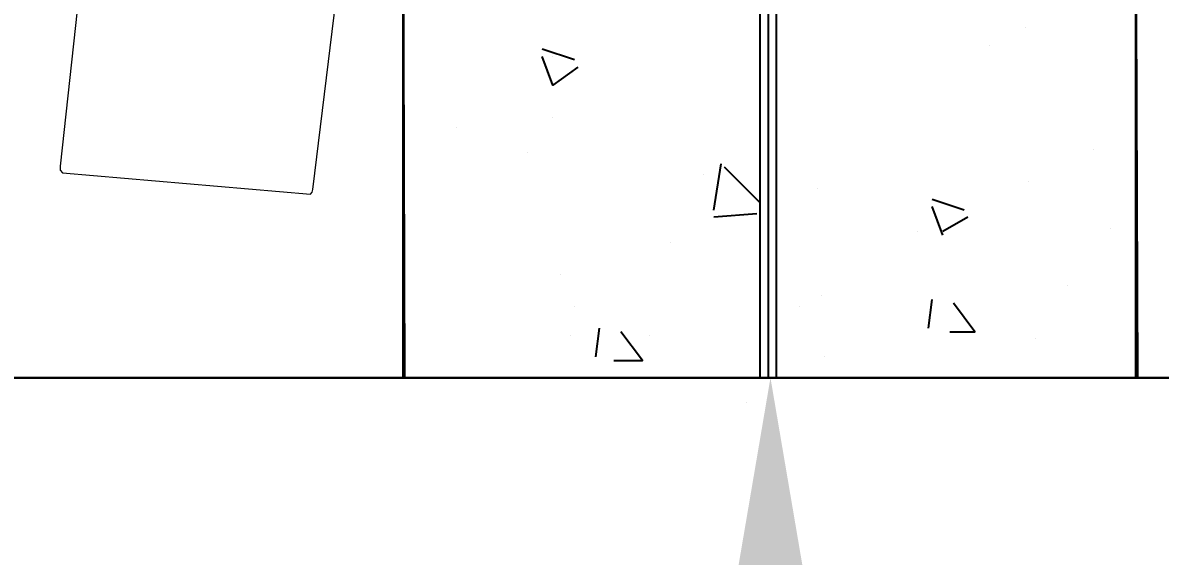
# Model space of a CAD drawing. Header units: millimetres. Extents: x -665 to 1025117, y -27997 to 4210.
# Drawn here: x 2180 to 2802, y -25792 to -25500 of the extents above; entities that cross this region are included whole.
import ezdxf

# ---------------------------------------------------------------- set-up
doc = ezdxf.new("R2010")
doc.units = ezdxf.units.MM
for name, color, linetype in [('$0$PDF_PDF6_Geometry', 7, 'Continuous'), ('$2$PDF_0', 7, 'Continuous'), ('AA_Architecture', 7, 'Continuous'), ('AA_Rail', 7, 'Continuous')]:
    doc.layers.add(name, color=color, linetype=linetype)
doc.layers.add('AA_Datum', color=7, linetype='Continuous', plot=False)
doc.styles.add('Century Gothic$001H0', font='cent.shx')
doc.dimstyles.new('Copy of ISO-25', dxfattribs={"dimtxt": 250, "dimasz": 80, "dimexe": 1.25, "dimexo": 0.625, "dimtad": 1, "dimtxsty": 'Century Gothic$001H0', "dimblk": 'ARCHTICK', "dimcen": 2.5, "dimadec": 0, "dimazin": 0, "dimtfac": 1, "dimtmove": 0, "dimatfit": 3, "dimfxl": 1, "dimarcsym": 0})

# ---------------------------------------------------------------- blocks, each defined once
blk = doc.blocks.new('_ArchTick')
at = {"color": 0, "linetype": 'ByBlock', "const_width": 0.15}
blk.add_lwpolyline([(-0.5, -0.5), (0.5, 0.5)], dxfattribs=at)
blk = doc.blocks.new('*D84')
at = {"color": 0, "lineweight": -2, "transparency": 16777216}
for p, q in [((3650, -8194.25), (249.37, -8194.25)), ((250.62, -25694.25), (250.62, -8194.25)), ((3650, -25694.25), (249.37, -25694.25))]:
    blk.add_line(p, q, dxfattribs=at)
at = {"layer": 'Defpoints', "color": 0, "transparency": 16777216}
for p in [(250.62, -8194.25), (3650.62, -8194.25), (3650.62, -25694.25)]:
    blk.add_point(p, dxfattribs=at)
at = {"color": 0, "lineweight": -2, "transparency": 16777216, "xscale": 80, "yscale": 80, "zscale": 80}
for p, rotation in [((250.62, -8194.25), 90), ((250.62, -25694.25), 270)]:
    blk.add_blockref('_ArchTick', p, dxfattribs=dict(at, rotation=rotation))
at = {"color": 0, "transparency": 16777216, "insert": (125, -16944.25), "char_height": 250, "attachment_point": 5, "rotation": 90, "style": 'Century Gothic$001H0'}
blk.add_mtext('SHAFT TOTAL HEIGHT 17500', dxfattribs=at)

msp = doc.modelspace()

# ---------------------------------------------------------------- linework, layer by layer
at = {"layer": '$0$PDF_PDF6_Geometry', "lineweight": 13}
msp.add_lwpolyline([(2212.556, -25481.645), (2211.252, -25482.949), (2200.821, -25578.538), (2200.821, -25580.756), (2202.125, -25582.074), (2337.719, -25593.808), (2338.643, -25592.734), (2339.023, -25591.191), (2350.757, -25495.986), (2350.757, -25494.683)], dxfattribs=at)
at = {"layer": '$2$PDF_0', "lineweight": 25}
for points in [[(2388.193, -25694.261), (2789.107, -25694.261), (2789.109, -25395.269), (2388.195, -25395.269)], [(2389.173, -25694.261), (2790.087, -25694.261), (2789.109, -25395.269), (2388.195, -25395.269)]]:
    msp.add_lwpolyline(points, close=True, dxfattribs=at)
for points in [[(2728.483, -25502.831), (2728.483, -25502.831)], [(2708.926, -25512.61), (2708.926, -25512.61)], [(2482.068, -25520.432), (2464.466, -25514.565)], [(2484.023, -25524.344), (2470.333, -25534.122), (2464.466, -25518.477)], [(2470.333, -25518.477), (2470.333, -25518.477)], [(2470.333, -25551.723), (2470.333, -25551.723)], [(2417.856, -25557.264), (2417.856, -25557.264)], [(2456.644, -25571.28), (2456.644, -25571.28)], [(2765.641, -25569.324), (2765.641, -25569.324)], [(2558.339, -25602.571), (2562.25, -25577.147)], [(2583.763, -25598.659), (2564.206, -25579.103)], [(2552.472, -25583.014), (2552.472, -25583.014)], [(2730.439, -25586.925), (2730.439, -25586.925)], [(2615.054, -25590.837), (2615.054, -25590.837)], [(2695.236, -25602.571), (2677.635, -25596.704)], [(2581.807, -25604.526), (2558.339, -25606.482)], [(2683.502, -25616.26), (2677.635, -25600.615)], [(2697.192, -25606.482), (2683.502, -25614.305)], [(2775.419, -25612.349), (2775.419, -25612.349)], [(2669.813, -25614.305), (2669.813, -25614.305)], [(2534.871, -25620.172), (2534.871, -25620.172)], [(2474.245, -25637.773), (2474.245, -25637.773)], [(2751.951, -25643.64), (2751.951, -25643.64)], [(2617.009, -25649.507), (2617.009, -25649.507)], [(2482.068, -25655.374), (2482.068, -25655.374)], [(2605.275, -25655.374), (2605.275, -25655.374)], [(2675.68, -25667.108), (2677.635, -25651.463)], [(2687.414, -25669.064), (2701.103, -25669.064), (2689.369, -25653.418)], [(2493.802, -25682.754), (2495.757, -25667.108)], [(2480.112, -25671.019), (2480.112, -25671.019)], [(2503.58, -25684.709), (2519.225, -25684.709), (2507.491, -25669.064)], [(2523.137, -25671.019), (2523.137, -25671.019)], [(2734.35, -25672.975), (2734.35, -25672.975)], [(2618.965, -25682.754), (2618.965, -25682.754)], [(2575.938, -25707.936), (2575.938, -25707.936)]]:
    msp.add_lwpolyline(points, dxfattribs=at)
at = {"layer": '$2$PDF_0', "transparency": 33554559}
msp.add_solid([(2557.985, -25878.095), (2589.276, -25694.261), (2620.567, -25878.095)], dxfattribs=at)
at = {"layer": 'AA_Architecture'}
msp.add_line((1650.625, -25694.249), (3450.625, -25694.249), dxfattribs=at)
at = {"layer": 'AA_Datum'}
for p, q in [((2588.125, -25694.249), (2588.125, -8194.249)), ((2573.125, -25694.249), (2603.125, -25694.249))]:
    msp.add_line(p, q, dxfattribs=at)
at = {"layer": 'AA_Rail'}
for p, q in [((2583.625, -25694.249), (2583.625, -8194.249)), ((2592.625, -25694.249), (2592.625, -8194.249))]:
    msp.add_line(p, q, dxfattribs=at)

# ---------------------------------------------------------------- dimensions: what is measured, and where the dimension line sits
dim = msp.add_linear_dim(base=(250.625, -8194.249), p1=(3650.625, -25694.249), p2=(3650.625, -8194.249), angle=90, text='SHAFT TOTAL HEIGHT <>', dimstyle='Copy of ISO-25')
dim.commit()
dim.dimension.update_dxf_attribs({"geometry": '*D84', "text_midpoint": (125, -16944.249)})

doc.saveas('drawing.dxf')
